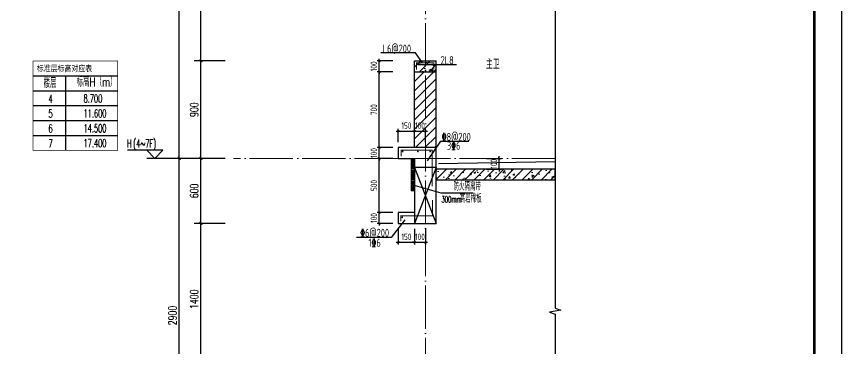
# Model space of a CAD drawing. Extents: x -1712635 to -854203, y -534641 to -21985.
# Drawn here: x -954487 to -946877, y -156945 to -153880 of the extents above; entities that cross this region are included whole.
import ezdxf

# ---------------------------------------------------------------- set-up
doc = ezdxf.new("R2010")
doc.units = 0
doc.header["$LTSCALE"] = 1000
doc.linetypes.add('DOTE', pattern=[2.42, 2, -0.2, 0.02, -0.2])
doc.layers.get('0').update_dxf_attribs({"linetype": 'CONTINUOUS'})
doc.layers.get('Defpoints').update_dxf_attribs({"linetype": 'CONTINUOUS'})
for name, color, linetype in [('C-Sheet-图框', 101, 'CONTINUOUS'), ('DIM', 2, 'CONTINUOUS'), ('DIM_ELEV', 3, 'CONTINUOUS'), ('DIM_IDEN', 67, 'CONTINUOUS'), ('DIM_SYMB', 3, 'CONTINUOUS'), ('PUB_DIM', 3, 'CONTINUOUS'), ('PUB_TEXT', 2, 'CONTINUOUS'), ('REIN', 6, 'CONTINUOUS'), ('S-大样-砼线', 7, 'CONTINUOUS'), ('S-引出线', 40, 'CONTINUOUS'), ('TEXT', 2, 'CONTINUOUS'), ('WALL', 2, 'CONTINUOUS'), ('yichutu', 7, 'CONTINUOUS'), ('看线', 251, 'CONTINUOUS')]:
    doc.layers.add(name, color=color, linetype=linetype)
for name, color, linetype, lineweight in [('DOTE', 19, 'DOTE', 9), ('PUB_HATCH', 8, 'CONTINUOUS', 9), ('内粉刷', 37, 'CONTINUOUS', 9), ('图框', 9, 'CONTINUOUS', 18)]:
    doc.layers.add(name, color=color, linetype=linetype, lineweight=lineweight)
doc.styles.add('_TCH_DIM', font='SIMPLEX.shx', dxfattribs={"width": 0.7, "bigfont": 'GBCBIG.shx'})
doc.styles.add('_TCH_DIM_T3', font='SIMPLEX', dxfattribs={"width": 0.705882, "bigfont": 'GBCBIG'})
doc.styles.add('DIM_FONT_T3', font='SIMPLEX', dxfattribs={"width": 0.705882, "bigfont": 'GBCBIG'})
doc.styles.add('TSSD_DIMENSION', font='Tssdeng.shx', dxfattribs={"width": 0.7, "bigfont": 'tssdchn.shx'})
doc.styles.add('TSSD_REIN', font='tssdeng.shx', dxfattribs={"width": 0.7, "height": 300, "bigfont": 'tssdchn.shx'})
doc.styles.add('w', font='tssdeng.shx', dxfattribs={"width": 0.8, "bigfont": 'tssdchn.shx'})
doc.styles.add('宋体', font='', dxfattribs={"height": 50})
doc.styles.get('宋体').set_extended_font_data('SimSun')
doc.dimstyles.new('_TCH_ARCH&&25', dxfattribs={"dimtxt": 74.375, "dimasz": 25, "dimexe": 62.5, "dimexo": 75, "dimgap": 25, "dimtad": 1, "dimdec": 0, "dimzin": 0, "dimdsep": 46, "dimtxsty": '_TCH_DIM_T3', "dimblk": 'ARCHTICK', "dimcen": 0.09, "dimclrt": 7, "dimazin": 0, "dimtfac": 1, "dimtdec": 0, "dimtix": 1, "dimtmove": 2, "dimatfit": 3, "dimldrblk": 'ARCHTICK', "dimfxl": 0, "dimtolj": 1, "dimtzin": 0, "dimarcsym": 0})
doc.dimstyles.new('TSSD_20_20', dxfattribs={"dimtxt": 60, "dimasz": 20, "dimexe": 20, "dimexo": 50, "dimgap": 20, "dimtad": 1, "dimdec": 0, "dimzin": 0, "dimdsep": 46, "dimtxsty": 'TSSD_DIMENSION', "dimblk": 'ARCHTICK', "dimblk1": 'ARCHTICK', "dimblk2": 'ARCHTICK', "dimcen": 0, "dimdle": 20, "dimclrt": 7, "dimadec": 0, "dimazin": 0, "dimtfac": 1, "dimtdec": 0, "dimtix": 1, "dimtmove": 2, "dimatfit": 3, "dimfxl": 0, "dimtolj": 1, "dimtzin": 0, "dimarcsym": 0})
pattern_1 = [(45, (0, 0), (-44.194174, 44.194174), []), (50, (0, 0), (179.315046, -15.688034), [18.75, -206.25]), (355, (0, 0), (-34.687833, 188.048033), [15, -165]), (100.4514, (14.94, -1.3), (144.627345, 172.359886), [15.935047, -175.285528]), (46.1842, (0, 50), (266.81026, -41.379754), [28.125, -309.375]), (96.6356, (22.23, 46.55), (233.66568, 243.52947), [23.90257, -262.92825]), (351.1842, (0, 50), (233.66549, 243.52965), [22.5, -247.5]), (21, (25, 37.5), (149.226763, -100.654723), [18.75, -206.25]), (326, (25, 37.5), (60.828833, 181.28751), [15, -165]), (71.4514, (37.44, 29.11), (210.055657, 80.632624), [15.935047, -175.285528]), (37.5, (0, 0), (3.039964, 83.2234635), [0, -163, 0, -167.5, 0, -165.625]), (7.5, (0, 0), (65.767384, 98.602928), [0, -95.5, 0, -159.25, 0, -63.125]), (327.5, (-55.75, 0), (133.455609, -5.638718), [0, -62.5, 0, -195, 0, -258.75]), (317.5, (-80.75, 0), (145.796542, 25.026246), [0, -81.25, 0, -129.5, 0, -183.75])]

# ---------------------------------------------------------------- blocks, each defined once
blk = doc.blocks.new('GFDDDDRG')
at = {"layer": '图框'}
blk.add_lwpolyline([(923310, -107437), (923310, -159999), (893610, -159999), (893610, -107437)], close=True, dxfattribs=at)
blk.add_lwpolyline([(923310, -107437), (923310, -159999), (893610, -159999), (893610, -107437)], close=True, dxfattribs=at)
at = {"layer": '图框', "const_width": 50}
blk.add_lwpolyline([(894110, -159499), (922810, -159499), (922810, -108687), (894110, -108687)], close=True, dxfattribs=at)
blk = doc.blocks.new('yct-1051-594-26275-14850-25-1002.0')
at = {"layer": 'yichutu', "color": 7}
blk.add_lwpolyline([(0, 0), (0, 14850), (26275, 14850), (26275, 0)], close=True, dxfattribs=at)
blk = doc.blocks.new('_ArchTick')
at = {"color": 0, "const_width": 0.35}
blk.add_lwpolyline([(-0.5, -0.5), (0.5, 0.5)], dxfattribs=at)
blk = doc.blocks.new('*D2758')
at = {"layer": 'Defpoints', "color": 0}
for p in [(910898.2, -114386.1), (911064.2, -114386.1), (910898.2, -114486.1)]:
    blk.add_point(p, dxfattribs=at)
at = {"layer": 'DIM', "color": 0, "lineweight": -2}
for p, q in [((911064.2, -114386.1), (911064.2, -114366.1)), ((910948.2, -114386.1), (911084.2, -114386.1)), ((911064.2, -114486.1), (911064.2, -114386.1)), ((910948.2, -114486.1), (911084.2, -114486.1)), ((911064.2, -114486.1), (911064.2, -114506.1))]:
    blk.add_line(p, q, dxfattribs=at)
at = {"layer": 'DIM', "color": 0, "lineweight": -2, "xscale": 20, "yscale": 20, "zscale": 20}
for p, rotation in [((911064.2, -114386.1), 270), ((911064.2, -114486.1), 90)]:
    blk.add_blockref('_ArchTick', p, dxfattribs=dict(at, rotation=rotation))
at = {"layer": 'DIM', "color": 7, "insert": (911014.2, -114436.1), "char_height": 60, "attachment_point": 5, "rotation": 90, "style": 'TSSD_DIMENSION'}
blk.add_mtext('\\A1;100', dxfattribs=at)
blk = doc.blocks.new('*D2759')
at = {"layer": 'Defpoints', "color": 0}
for p in [(909958.4, -113486.1), (910133, -113486.1), (910133, -113586.1)]:
    blk.add_point(p, dxfattribs=at)
at = {"layer": 'DIM', "color": 0, "lineweight": -2}
for p, q in [((909958.4, -113486.1), (909958.4, -113466.1)), ((910083, -113486.1), (909938.4, -113486.1)), ((909958.4, -113586.1), (909958.4, -113486.1)), ((910083, -113586.1), (909938.4, -113586.1)), ((909958.4, -113586.1), (909958.4, -113606.1))]:
    blk.add_line(p, q, dxfattribs=at)
at = {"layer": 'DIM', "color": 0, "lineweight": -2, "xscale": 20, "yscale": 20, "zscale": 20}
for p, rotation in [((909958.4, -113486.1), 270), ((909958.4, -113586.1), 90)]:
    blk.add_blockref('_ArchTick', p, dxfattribs=dict(at, rotation=rotation))
at = {"layer": 'DIM', "color": 7, "insert": (909908.4, -113536.1), "char_height": 60, "attachment_point": 5, "rotation": 90, "style": 'TSSD_DIMENSION'}
blk.add_mtext('\\A1;100', dxfattribs=at)
blk = doc.blocks.new('*D2760')
at = {"layer": 'Defpoints', "color": 0}
for p in [(909958.4, -114286.1), (910133, -114286.1), (910133, -114386.1)]:
    blk.add_point(p, dxfattribs=at)
at = {"layer": 'DIM', "color": 0, "lineweight": -2}
for p, q in [((910083, -114286.1), (909938.4, -114286.1)), ((909958.4, -114286.1), (909958.4, -114266.1)), ((909958.4, -114386.1), (909958.4, -114286.1)), ((910083, -114386.1), (909938.4, -114386.1)), ((909958.4, -114386.1), (909958.4, -114406.1))]:
    blk.add_line(p, q, dxfattribs=at)
at = {"layer": 'DIM', "color": 0, "lineweight": -2, "xscale": 20, "yscale": 20, "zscale": 20}
for p, rotation in [((909958.4, -114286.1), 270), ((909958.4, -114386.1), 90)]:
    blk.add_blockref('_ArchTick', p, dxfattribs=dict(at, rotation=rotation))
at = {"layer": 'DIM', "color": 7, "insert": (909908.4, -114336.1), "char_height": 60, "attachment_point": 5, "rotation": 90, "style": 'TSSD_DIMENSION'}
blk.add_mtext('\\A1;100', dxfattribs=at)
blk = doc.blocks.new('*D2761')
at = {"layer": 'Defpoints', "color": 0}
for p in [(909958.4, -114386.1), (910133, -114386.1), (910133, -114886.1)]:
    blk.add_point(p, dxfattribs=at)
at = {"layer": 'DIM', "color": 0, "lineweight": -2}
for p, q in [((909958.4, -114906.1), (909958.4, -114366.1)), ((910083, -114386.1), (909938.4, -114386.1)), ((910083, -114886.1), (909938.4, -114886.1))]:
    blk.add_line(p, q, dxfattribs=at)
at = {"layer": 'DIM', "color": 0, "lineweight": -2, "xscale": 20, "yscale": 20, "zscale": 20}
for p, rotation in [((909958.4, -114386.1), 90), ((909958.4, -114886.1), 270)]:
    blk.add_blockref('_ArchTick', p, dxfattribs=dict(at, rotation=rotation))
at = {"layer": 'DIM', "color": 7, "insert": (909908.4, -114636.1), "char_height": 60, "attachment_point": 5, "rotation": 90, "style": 'TSSD_DIMENSION'}
blk.add_mtext('\\A1;500', dxfattribs=at)
blk = doc.blocks.new('*D2762')
at = {"layer": 'Defpoints', "color": 0}
for p in [(909958.4, -114886.1), (910133, -114886.1), (910133, -114986.1)]:
    blk.add_point(p, dxfattribs=at)
at = {"layer": 'DIM', "color": 0, "lineweight": -2}
for p, q in [((910083, -114886.1), (909938.4, -114886.1)), ((909958.4, -114886.1), (909958.4, -114866.1)), ((909958.4, -114986.1), (909958.4, -114886.1)), ((910083, -114986.1), (909938.4, -114986.1)), ((909958.4, -114986.1), (909958.4, -115006.1))]:
    blk.add_line(p, q, dxfattribs=at)
at = {"layer": 'DIM', "color": 0, "lineweight": -2, "xscale": 20, "yscale": 20, "zscale": 20}
for p, rotation in [((909958.4, -114886.1), 270), ((909958.4, -114986.1), 90)]:
    blk.add_blockref('_ArchTick', p, dxfattribs=dict(at, rotation=rotation))
at = {"layer": 'DIM', "color": 7, "insert": (909908.4, -114936.1), "char_height": 60, "attachment_point": 5, "rotation": 90, "style": 'TSSD_DIMENSION'}
blk.add_mtext('\\A1;100', dxfattribs=at)
blk = doc.blocks.new('*D2763')
at = {"layer": 'Defpoints', "color": 0}
for p in [(910133, -114986.1), (910283, -114986.1), (910283, -115159.8)]:
    blk.add_point(p, dxfattribs=at)
at = {"layer": 'DIM', "color": 0, "lineweight": -2}
for p, q in [((910133, -115036.1), (910133, -115179.8)), ((910283, -115036.1), (910283, -115179.8)), ((910113, -115159.8), (910303, -115159.8))]:
    blk.add_line(p, q, dxfattribs=at)
at = {"layer": 'DIM', "color": 0, "lineweight": -2, "xscale": 20, "yscale": 20, "zscale": 20, "rotation": 180}
blk.add_blockref('_ArchTick', (910133, -115159.8), dxfattribs=at)
at = {"layer": 'DIM', "color": 0, "lineweight": -2, "xscale": 20, "yscale": 20, "zscale": 20}
blk.add_blockref('_ArchTick', (910283, -115159.8), dxfattribs=at)
at = {"layer": 'DIM', "color": 7, "insert": (910208, -115109.8), "char_height": 60, "attachment_point": 5, "style": 'TSSD_DIMENSION'}
blk.add_mtext('\\A1;150', dxfattribs=at)
blk = doc.blocks.new('*D2764')
at = {"layer": 'Defpoints', "color": 0}
for p in [(910283, -114986.1), (910383, -114986.1), (910383, -115159.8)]:
    blk.add_point(p, dxfattribs=at)
at = {"layer": 'DIM', "color": 0, "lineweight": -2}
for p, q in [((910283, -115036.1), (910283, -115179.8)), ((910383, -115036.1), (910383, -115179.8)), ((910283, -115159.8), (910263, -115159.8)), ((910283, -115159.8), (910383, -115159.8)), ((910383, -115159.8), (910403, -115159.8))]:
    blk.add_line(p, q, dxfattribs=at)
at = {"layer": 'DIM', "color": 0, "lineweight": -2, "xscale": 20, "yscale": 20, "zscale": 20}
blk.add_blockref('_ArchTick', (910283, -115159.8), dxfattribs=at)
at = {"layer": 'DIM', "color": 0, "lineweight": -2, "xscale": 20, "yscale": 20, "zscale": 20, "rotation": 180}
blk.add_blockref('_ArchTick', (910383, -115159.8), dxfattribs=at)
at = {"layer": 'DIM', "color": 7, "insert": (910333, -115109.8), "char_height": 60, "attachment_point": 5, "style": 'TSSD_DIMENSION'}
blk.add_mtext('\\A1;100', dxfattribs=at)
blk = doc.blocks.new('*D2765')
at = {"layer": 'Defpoints', "color": 0}
for p in [(910283, -114133.7), (910133, -114286.1), (910283, -114286.1)]:
    blk.add_point(p, dxfattribs=at)
at = {"layer": 'DIM', "color": 0, "lineweight": -2}
for p, q in [((910113, -114133.7), (910303, -114133.7)), ((910133, -114236.1), (910133, -114113.7)), ((910283, -114236.1), (910283, -114113.7))]:
    blk.add_line(p, q, dxfattribs=at)
at = {"layer": 'DIM', "color": 0, "lineweight": -2, "xscale": 20, "yscale": 20, "zscale": 20, "rotation": 180}
blk.add_blockref('_ArchTick', (910133, -114133.7), dxfattribs=at)
at = {"layer": 'DIM', "color": 0, "lineweight": -2, "xscale": 20, "yscale": 20, "zscale": 20}
blk.add_blockref('_ArchTick', (910283, -114133.7), dxfattribs=at)
at = {"layer": 'DIM', "color": 7, "insert": (910208, -114083.7), "char_height": 60, "attachment_point": 5, "style": 'TSSD_DIMENSION'}
blk.add_mtext('\\A1;150', dxfattribs=at)
blk = doc.blocks.new('*D2766')
at = {"layer": 'Defpoints', "color": 0}
for p in [(910383, -114133.7), (910283, -114286.1), (910383, -114286.1)]:
    blk.add_point(p, dxfattribs=at)
at = {"layer": 'DIM', "color": 0, "lineweight": -2}
for p, q in [((910283, -114133.7), (910263, -114133.7)), ((910283, -114236.1), (910283, -114113.7)), ((910283, -114133.7), (910383, -114133.7)), ((910383, -114236.1), (910383, -114113.7)), ((910383, -114133.7), (910403, -114133.7))]:
    blk.add_line(p, q, dxfattribs=at)
at = {"layer": 'DIM', "color": 0, "lineweight": -2, "xscale": 20, "yscale": 20, "zscale": 20}
blk.add_blockref('_ArchTick', (910283, -114133.7), dxfattribs=at)
at = {"layer": 'DIM', "color": 0, "lineweight": -2, "xscale": 20, "yscale": 20, "zscale": 20, "rotation": 180}
blk.add_blockref('_ArchTick', (910383, -114133.7), dxfattribs=at)
at = {"layer": 'DIM', "color": 7, "insert": (910333, -114083.7), "char_height": 60, "attachment_point": 5, "style": 'TSSD_DIMENSION'}
blk.add_mtext('\\A1;100', dxfattribs=at)
blk = doc.blocks.new('*D2767')
at = {"layer": 'Defpoints', "color": 0}
for p in [(909958.4, -113586.1), (910133, -113586.1), (910133, -114286.1)]:
    blk.add_point(p, dxfattribs=at)
at = {"layer": 'DIM', "color": 0, "lineweight": -2}
for p, q in [((910083, -113586.1), (909938.4, -113586.1)), ((909958.4, -114306.1), (909958.4, -113566.1)), ((910083, -114286.1), (909938.4, -114286.1))]:
    blk.add_line(p, q, dxfattribs=at)
at = {"layer": 'DIM', "color": 0, "lineweight": -2, "xscale": 20, "yscale": 20, "zscale": 20}
for p, rotation in [((909958.4, -113586.1), 90), ((909958.4, -114286.1), 270)]:
    blk.add_blockref('_ArchTick', p, dxfattribs=dict(at, rotation=rotation))
at = {"layer": 'DIM', "color": 7, "insert": (909908.4, -113936.1), "char_height": 60, "attachment_point": 5, "rotation": 90, "style": 'TSSD_DIMENSION'}
blk.add_mtext('\\A1;700', dxfattribs=at)
blk = doc.blocks.new('VDVDXAXFSFFX')
at = {"layer": 'PUB_HATCH'}
h = blk.add_hatch(dxfattribs=at)
h.set_pattern_fill('DOTS', color=251, scale=2, style=0)
h.set_pattern_definition([(0, (924712.4965, -148185.593), (1.5875, 3.175), [0, -3.175])])
h.paths.add_polyline_path([(924682.5, -148185.6), (924712.5, -148185.6), (924712.5, -147935.6), (924712.5, -147885.6), (924712.5, -147885.6), (924712.5, -147885.6), (924682.5, -147885.6)])
at = {"layer": 'DIM_IDEN', "color": 5}
for p, q in [((924695.5, -148129.3), (924955.6, -148202.9)), ((924955.6, -148202.9), (925253.4, -148202.9))]:
    blk.add_line(p, q, dxfattribs=at)
at = {"layer": 'PUB_HATCH', "color": 5}
blk.add_lwpolyline([(924712.5, -147885.6), (924682.5, -147885.6), (924682.5, -148185.6), (924712.5, -148185.6)], close=True, dxfattribs=at)
at = {"layer": 'PUB_TEXT', "style": 'DIM_FONT_T3', "width": 0.705882}
blk.add_text('防火隔离带', height=71.49, dxfattribs=at).set_placement((925072.6, -148181.9))
at = {"layer": 'PUB_TEXT', "color": 5, "style": 'DIM_FONT_T3'}
for s, height, width, p in [('300mm', 59.5, 0.49827, (924960.4, -148292.9)), ('高岩棉板', 71.49, 0.705882, (925129.8, -148292.9))]:
    blk.add_text(s, height=height, dxfattribs=dict(at, width=width)).set_placement(p)
blk = doc.blocks.new('*D3334')
at = {"layer": 'Defpoints', "color": 0}
for p in [(-952785.6, -155790.5), (-952485.6, -155790.5), (-952485.6, -157190.5)]:
    blk.add_point(p, dxfattribs=at)
at = {"layer": 'PUB_DIM', "color": 0, "lineweight": -2}
for p, q in [((-952560.6, -155790.5), (-952848.1, -155790.5)), ((-952785.6, -157190.5), (-952785.6, -155790.5)), ((-952560.6, -157190.5), (-952848.1, -157190.5))]:
    blk.add_line(p, q, dxfattribs=at)
at = {"layer": 'PUB_DIM', "color": 0, "lineweight": -2, "xscale": 25, "yscale": 25, "zscale": 25}
for p, rotation in [((-952785.6, -155790.5), 90), ((-952785.6, -157190.5), 270)]:
    blk.add_blockref('_ArchTick', p, dxfattribs=dict(at, rotation=rotation))
at = {"layer": 'PUB_DIM', "color": 7, "insert": (-952847.8, -156490.5), "char_height": 74.38, "attachment_point": 5, "rotation": 90, "style": '_TCH_DIM_T3'}
blk.add_mtext('\\A1;1400', dxfattribs=at)
blk = doc.blocks.new('*D3335')
at = {"layer": 'Defpoints', "color": 0}
for p in [(-952785.6, -155190.5), (-952485.6, -155190.5), (-952485.6, -155790.5)]:
    blk.add_point(p, dxfattribs=at)
at = {"layer": 'PUB_DIM', "color": 0, "lineweight": -2}
for p, q in [((-952560.6, -155190.5), (-952848.1, -155190.5)), ((-952785.6, -155790.5), (-952785.6, -155190.5)), ((-952560.6, -155790.5), (-952848.1, -155790.5))]:
    blk.add_line(p, q, dxfattribs=at)
at = {"layer": 'PUB_DIM', "color": 0, "lineweight": -2, "xscale": 25, "yscale": 25, "zscale": 25}
for p, rotation in [((-952785.6, -155190.5), 90), ((-952785.6, -155790.5), 270)]:
    blk.add_blockref('_ArchTick', p, dxfattribs=dict(at, rotation=rotation))
at = {"layer": 'PUB_DIM', "color": 7, "insert": (-952847.8, -155490.5), "char_height": 74.38, "attachment_point": 5, "rotation": 90, "style": '_TCH_DIM_T3'}
blk.add_mtext('\\A1;600', dxfattribs=at)
blk = doc.blocks.new('*D3336')
at = {"layer": 'Defpoints', "color": 0}
for p in [(-952785.6, -154290.5), (-952485.6, -154290.5), (-952485.6, -155190.5)]:
    blk.add_point(p, dxfattribs=at)
at = {"layer": 'PUB_DIM', "color": 0, "lineweight": -2}
for p, q in [((-952560.6, -154290.5), (-952848.1, -154290.5)), ((-952785.6, -155190.5), (-952785.6, -154290.5)), ((-952560.6, -155190.5), (-952848.1, -155190.5))]:
    blk.add_line(p, q, dxfattribs=at)
at = {"layer": 'PUB_DIM', "color": 0, "lineweight": -2, "xscale": 25, "yscale": 25, "zscale": 25}
for p, rotation in [((-952785.6, -154290.5), 90), ((-952785.6, -155190.5), 270)]:
    blk.add_blockref('_ArchTick', p, dxfattribs=dict(at, rotation=rotation))
at = {"layer": 'PUB_DIM', "color": 7, "insert": (-952847.8, -154740.5), "char_height": 74.38, "attachment_point": 5, "rotation": 90, "style": '_TCH_DIM_T3'}
blk.add_mtext('\\A1;900', dxfattribs=at)
blk = doc.blocks.new('*D3337')
at = {"layer": 'Defpoints', "color": 0}
for p in [(-952785.6, -152890.5), (-952485.6, -152890.5), (-952485.6, -154290.5)]:
    blk.add_point(p, dxfattribs=at)
at = {"layer": 'PUB_DIM', "color": 0, "lineweight": -2}
for p, q in [((-952560.6, -152890.5), (-952848.1, -152890.5)), ((-952785.6, -154290.5), (-952785.6, -152890.5)), ((-952560.6, -154290.5), (-952848.1, -154290.5))]:
    blk.add_line(p, q, dxfattribs=at)
at = {"layer": 'PUB_DIM', "color": 0, "lineweight": -2, "xscale": 25, "yscale": 25, "zscale": 25}
for p, rotation in [((-952785.6, -152890.5), 90), ((-952785.6, -154290.5), 270)]:
    blk.add_blockref('_ArchTick', p, dxfattribs=dict(at, rotation=rotation))
at = {"layer": 'PUB_DIM', "color": 7, "insert": (-952847.8, -153590.5), "char_height": 74.38, "attachment_point": 5, "rotation": 90, "style": '_TCH_DIM_T3'}
blk.add_mtext('\\A1;1400', dxfattribs=at)
blk = doc.blocks.new('*D3344')
at = {"layer": 'Defpoints', "color": 0}
for p in [(-952985.6, -155190.5), (-952485.6, -155190.5), (-952485.6, -158090.5)]:
    blk.add_point(p, dxfattribs=at)
at = {"layer": 'PUB_DIM', "color": 0, "lineweight": -2}
for p, q in [((-952560.6, -155190.5), (-953048.1, -155190.5)), ((-952985.6, -158090.5), (-952985.6, -155190.5)), ((-952560.6, -158090.5), (-953048.1, -158090.5))]:
    blk.add_line(p, q, dxfattribs=at)
at = {"layer": 'PUB_DIM', "color": 0, "lineweight": -2, "xscale": 25, "yscale": 25, "zscale": 25}
for p, rotation in [((-952985.6, -155190.5), 90), ((-952985.6, -158090.5), 270)]:
    blk.add_blockref('_ArchTick', p, dxfattribs=dict(at, rotation=rotation))
at = {"layer": 'PUB_DIM', "color": 7, "insert": (-953047.8, -156640.5), "char_height": 74.38, "attachment_point": 5, "rotation": 90, "style": '_TCH_DIM_T3'}
blk.add_mtext('\\A1;2900', dxfattribs=at)
blk = doc.blocks.new('*D3345')
at = {"layer": 'Defpoints', "color": 0}
for p in [(-952985.6, -152290.5), (-952485.6, -152290.5), (-952485.6, -155190.5)]:
    blk.add_point(p, dxfattribs=at)
at = {"layer": 'PUB_DIM', "color": 0, "lineweight": -2}
for p, q in [((-952560.6, -152290.5), (-953048.1, -152290.5)), ((-952985.6, -155190.5), (-952985.6, -152290.5)), ((-952560.6, -155190.5), (-953048.1, -155190.5))]:
    blk.add_line(p, q, dxfattribs=at)
at = {"layer": 'PUB_DIM', "color": 0, "lineweight": -2, "xscale": 25, "yscale": 25, "zscale": 25}
for p, rotation in [((-952985.6, -152290.5), 90), ((-952985.6, -155190.5), 270)]:
    blk.add_blockref('_ArchTick', p, dxfattribs=dict(at, rotation=rotation))
at = {"layer": 'PUB_DIM', "color": 7, "insert": (-953047.8, -153740.5), "char_height": 74.38, "attachment_point": 5, "rotation": 90, "style": '_TCH_DIM_T3'}
blk.add_mtext('\\A1;2900', dxfattribs=at)
blk = doc.blocks.new('20210809.02282059')
at = {"layer": 'REIN', "const_width": 9}
blk.add_lwpolyline([(87484.2, 66580.9), (87484.2, 66644.7), (87644.1, 66644.7), (87644.1, 66586.8)], dxfattribs=at)
at = {"layer": 'REIN', "const_width": 8}
for points in [[(87497.7, 66629.7, 1), (87505.7, 66629.7, 1)], [(87625.1, 66629.7, 1), (87633.1, 66629.7, 1)]]:
    blk.add_lwpolyline(points, format="xyb", close=True, dxfattribs=at)
at = {"layer": 'S-引出线'}
for p, q in [((87474.6, 66737), (87154.5, 66737)), ((87538.8, 66644.7), (87474.6, 66737)), ((87501.7, 66629.7), (87853.3, 66629.7))]:
    blk.add_line(p, q, dxfattribs=at)
at = {"layer": 'TEXT', "style": 'w', "width": 0.7}
for s, p in [('L6@200', (87171.5, 66739.2)), ('2L8', (87706.2, 66632.1))]:
    blk.add_text(s, height=75, rotation=0, dxfattribs=at).set_placement(p)
blk = doc.blocks.new('A$C124E38C7')
at = {"layer": 'REIN'}
for points in [[(411.3, 827.6, 9, 9, 0), (411.3, 885.8, 9, 9, 0), (697.1, 885.8, 9, 9, 0), (697.1, 551.1, 9, 9, 0)], [(407.7, 227.9, 9, 9, 0), (407.7, 280.9, 9, 9, 0), (700.1, 280.9, 9, 9, 0), (700.1, 425.3, 9, 9, 0)]]:
    blk.add_lwpolyline(points, format="xyseb", dxfattribs=at)
at = {"layer": 'REIN', "const_width": 8}
for points in [[(421.8, 873.5, 1), (429.8, 873.5, 1)], [(562.3, 873.5, 1), (570.3, 873.5, 1)], [(674.9, 873.5, 1), (682.9, 873.5, 1)], [(418.3, 266.1, 1), (426.3, 266.1, 1)]]:
    blk.add_lwpolyline(points, format="xyb", close=True, dxfattribs=at)
at = {"layer": 'S-大样-砼线'}
for p, q in [((534.9, 724.9), (734.9, 209.8)), ((734.9, 724.9), (534.9, 209.8))]:
    blk.add_line(p, q, dxfattribs=at)
blk.add_lwpolyline([(734.9, 724.9), (534.9, 724.9), (534.9, 209.8), (734.9, 209.8)], close=True, dxfattribs=at)
at = {"layer": 'S-引出线'}
for points in [[(655.5, 786.1), (777.7, 968.3), (1034.7, 968.3)], [(445.3, 242.7), (318.6, 79.6), (0, 79.6)]]:
    blk.add_lwpolyline(points, dxfattribs=at)
at = {"layer": 'TEXT', "style": 'TSSD_REIN', "width": 0.7}
for s, p in [('%%1328@200', (785.9, 970.9)), ('3%%1326', (833.8, 890.1)), ('%%1326@200', (33.9, 85.5)), ('1%%1326', (110.1, -5.8))]:
    blk.add_text(s, height=75, rotation=0, dxfattribs=at).set_placement(p)
blk = doc.blocks.new('20210902.15310896')
at = {"layer": 'DOTE', "color": 1, "linetype": 'DOTE', "ltscale": 0.2}
for p, q in [((85724.2, -133245.9), (85724.2, -115565.9)), ((86922.7, -123445.9), (83954, -123445.9))]:
    blk.add_line(p, q, dxfattribs=at)
blk = doc.blocks.new('GHFHFHTFDFS')
at = {"layer": 'PUB_HATCH'}
h = blk.add_hatch(dxfattribs=at)
h.set_pattern_fill('钢筋混凝土', color=256, scale=25, style=0)
h.set_pattern_definition(pattern_1)
h.paths.add_polyline_path([(910483, -113586.1), (910483, -113486.1), (910283, -113486.1), (910283, -113586.1)])
h = blk.add_hatch(dxfattribs=at)
h.set_pattern_fill('普通砖', color=256, scale=25, style=0)
h.set_pattern_definition([(45, (0, 44.88), (-44.1941915, 44.1941915), [])])
h.paths.add_polyline_path([(910483, -114286.1), (910483, -113586.1), (910283, -113586.1), (910283, -114286.1)])
h = blk.add_hatch(dxfattribs=at)
h.set_pattern_fill('钢筋混凝土', color=256, scale=25, style=0)
h.set_pattern_definition(pattern_1)
h.paths.add_polyline_path([(910483, -114486.1), (910483, -114586.1), (911581.6, -114586.1), (911581.6, -114486.1)])
at = {"layer": 'WALL'}
for p, q in [((910283, -113586.1), (910283, -113486.1)), ((910283, -113486.1), (910483, -113486.1)), ((910483, -113586.1), (910483, -113486.1)), ((910283, -113586.1), (910483, -113586.1)), ((910283, -114286.1), (910283, -113586.1)), ((910483, -114286.1), (910483, -113586.1)), ((910483, -114286.1), (910133, -114286.1)), ((910133, -114286.1), (910133, -114386.1)), ((910483, -114486.1), (910483, -114286.1)), ((910133, -114386.1), (910283, -114386.1)), ((910283, -114386.1), (910283, -114886.1)), ((911581.6, -114486.1), (910483, -114486.1)), ((911581.6, -114586.1), (911581.6, -114486.1)), ((911581.6, -114586.1), (910483, -114586.1)), ((910483, -114986.1), (910483, -114586.1)), ((910283, -114886.1), (910133, -114886.1)), ((910133, -114886.1), (910133, -114986.1)), ((910133, -114986.1), (910483, -114986.1))]:
    blk.add_line(p, q, dxfattribs=at)
at = {"layer": '看线', "color": 32}
blk.add_lwpolyline([(911581.6, -114416.1), (910503, -114436.1)], dxfattribs=at)
at = {"layer": 'PUB_TEXT', "style": 'DIM_FONT_T3', "width": 0.705882}
blk.add_text('主卫', height=89.36, dxfattribs=at).set_placement((910942.3, -113560.5))
at = {"layer": 'DIM'}
for p1, p2, distance, picture, middle in [((910133, -113586.1), (910133, -113486.1), 174.6, '*D2759', (909908.4, -113536.1)), ((910133, -114286.1), (910133, -113586.1), 174.6, '*D2767', (909908.4, -113936.1)), ((910133, -114286.1), (910283, -114286.1), 152.3, '*D2765', (910208, -114083.7)), ((910283, -114286.1), (910383, -114286.1), 152.3, '*D2766', (910333, -114083.7)), ((910133, -114386.1), (910133, -114286.1), 174.6, '*D2760', (909908.4, -114336.1)), ((910133, -114886.1), (910133, -114386.1), 174.6, '*D2761', (909908.4, -114636.1)), ((910898.2, -114486.1), (910898.2, -114386.1), -166, '*D2758', (911014.2, -114436.1)), ((910133, -114986.1), (910133, -114886.1), 174.6, '*D2762', (909908.4, -114936.1)), ((910133, -114986.1), (910283, -114986.1), -173.7, '*D2763', (910208, -115109.8)), ((910283, -114986.1), (910383, -114986.1), -173.7, '*D2764', (910333, -115109.8))]:
    dim = blk.add_aligned_dim(p1=p1, p2=p2, distance=distance, dimstyle='TSSD_20_20', dxfattribs=at)
    dim.commit()
    dim.dimension.update_dxf_attribs({"geometry": picture, "text_midpoint": middle})

msp = doc.modelspace()

# ---------------------------------------------------------------- linework, layer by layer
at = {"layer": 'C-Sheet-图框', "color": 0}
for p, q in [((-954335.41, -154428.02), (-953552.66, -154428.02)), ((-954335.41, -154428.02), (-953552.66, -154428.02)), ((-954035.1, -154428.02), (-954035.1, -155115.52)), ((-954335.41, -154565.52), (-953552.66, -154565.52)), ((-954335.41, -154703.02), (-953552.66, -154703.02)), ((-954335.41, -154840.52), (-953552.66, -154840.52)), ((-954335.41, -154978.02), (-953552.66, -154978.02))]:
    msp.add_line(p, q, dxfattribs=at)
at = {"layer": 'C-Sheet-图框', "color": 0, "const_width": 6}
msp.add_lwpolyline([(-954335.41, -155115.52), (-953552.66, -155115.52), (-953552.66, -154290.52), (-954335.41, -154290.52)], close=True, dxfattribs=at)
at = {"layer": 'DIM_ELEV'}
for p, q in [((-953135.57, -155115.52), (-953463.57, -155115.52)), ((-953210.57, -155190.52), (-953285.57, -155115.52)), ((-953210.57, -155190.52), (-953135.57, -155115.52)), ((-952785.57, -155190.52), (-953285.57, -155190.52))]:
    msp.add_line(p, q, dxfattribs=at)
at = {"layer": 'DIM_SYMB'}
msp.add_lwpolyline([(-949516.85, -147910.52), (-949516.85, -156572.39), (-949464.35, -156591.5), (-949569.35, -156610.01), (-949516.85, -156628.64), (-949516.85, -165290.52)], dxfattribs=at)

# ---------------------------------------------------------------- block references
at = {"xscale": 0.5, "yscale": 0.5, "zscale": 0.5}
msp.add_blockref('GFDDDDRG', (-1408531.4, -89164.01), dxfattribs=at)
for name, p in [('GHFHFHTFDFS', (-1861098.42, -40804.43)), ('VDVDXAXFSFFX', (-1875527.87, -7304.92))]:
    msp.add_blockref(name, p)
at = {"layer": 'DOTE'}
msp.add_blockref('20210902.15310896', (-1036439.59, -31744.62), dxfattribs=at)
at = {"layer": 'REIN'}
msp.add_blockref('20210809.02282059', (-1038280.56, -220953.62), dxfattribs=at)
at = {"layer": 'yichutu', "rotation": 270}
msp.add_blockref('yct-1051-594-26275-14850-25-1002.0', (-961726.51, -142882.49), dxfattribs=at)
at = {"layer": '内粉刷'}
msp.add_blockref('A$C124E38C7', (-951350.29, -156000.36), dxfattribs=at)

# ---------------------------------------------------------------- texts
at = {"layer": 'PUB_TEXT', "color": 2, "style": '宋体', "width": 0.8}
msp.add_text('标准层标高对应表', height=56.962, dxfattribs=at).set_placement((-954299.42, -154388.08))
at = {"layer": 'PUB_TEXT', "style": '_TCH_DIM'}
for s, height, width, p in [('楼层', 84.397, 0.7, (-954236.28, -154538.54)), ('标高H（m）', 84.397, 0.7, (-953931.77, -154527.45)), ('4', 74.38, 0.494118, (-954191.99, -154676.68)), ('8.700', 74.375, 0.494118, (-953868.61, -154674.78)), ('5', 74.38, 0.494118, (-954191.99, -154814.18)), ('11.600', 74.375, 0.494118, (-953868.61, -154812.28)), ('6', 74.38, 0.494118, (-954191.99, -154951.68)), ('14.500', 74.375, 0.494118, (-953868.61, -154949.78)), ('7', 74.38, 0.494118, (-954191.99, -155089.18)), ('17.400', 74.375, 0.494118, (-953868.61, -155087.28)), ('H', 74.38, 0.494118, (-953466.17, -155089.27)), ('(4~7F)', 74.375, 0.494118, (-953410.4, -155090.49))]:
    msp.add_text(s, height=height, dxfattribs=dict(at, width=width)).set_placement(p)

# ---------------------------------------------------------------- dimensions: what is measured, and where the dimension line sits
at = {"layer": 'PUB_DIM'}
for p1, p2, distance, picture, middle in [((-952485.57, -155190.52), (-952485.57, -152290.52), 500, '*D3345', (-953047.76, -153740.52)), ((-952485.57, -154290.51), (-952485.57, -152890.52), 300, '*D3337', (-952847.76, -153590.51)), ((-952485.57, -155190.52), (-952485.57, -154290.51), 300, '*D3336', (-952847.76, -154740.51)), ((-952485.57, -158090.52), (-952485.57, -155190.52), 500, '*D3344', (-953047.76, -156640.52)), ((-952485.57, -155790.52), (-952485.57, -155190.52), 300, '*D3335', (-952847.76, -155490.52)), ((-952485.57, -157190.51), (-952485.57, -155790.52), 300, '*D3334', (-952847.76, -156490.51))]:
    dim = msp.add_aligned_dim(p1=p1, p2=p2, distance=distance, dimstyle='_TCH_ARCH&&25', dxfattribs=at)
    dim.commit()
    dim.dimension.update_dxf_attribs({"geometry": picture, "text_midpoint": middle})

doc.saveas('drawing.dxf')
